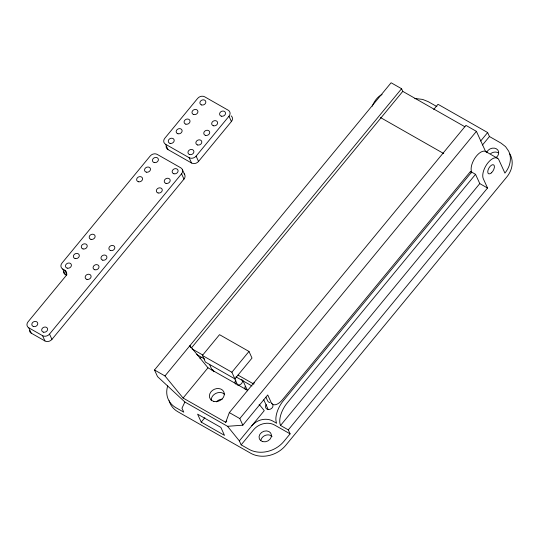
<?xml version="1.0" encoding="UTF-8"?>
<svg xmlns="http://www.w3.org/2000/svg" width="539" height="539" viewBox="0 0 539 539"><rect width="100%" height="100%" fill="white"/><g stroke="black" fill="none" stroke-linecap="round" stroke-linejoin="round"><path stroke-width="0.81" d="M464.955 126.786L402.781 91.374L401.575 88.726L391.105 82.763L154.504 369.983L164.974 375.946L183.078 398.031L225.726 422.327L229.338 412.604L465.939 125.385L476.409 131.348L485.727 151.796M253.687 383.862L254.246 382.367M154.504 369.983L157.523 376.606L184.89 402.006L181.966 408.198L183.779 412.173L176.024 407.754A25.589 21.034 -24.5 0 1 167.723 385.89M62.76 269.055L64.855 270.248A5.12 4.204 -24.5 0 1 65.623 276.238L28.041 321.85A5.12 4.204 -24.5 0 0 28.81 327.84L42.534 335.656A5.12 4.204 -24.5 0 0 49.527 334.086L181.555 173.807A5.12 4.204 -24.5 0 0 180.794 167.818L157.213 154.397A5.12 4.204 -24.5 0 0 150.226 155.966L61.998 263.066A5.12 4.204 -24.5 0 0 62.76 269.055L65.179 274.358L66.573 275.153M165.561 144.263L189.135 157.691A5.12 4.204 -24.5 0 0 196.122 156.121L229.001 116.215A5.12 4.204 -24.5 0 0 228.233 110.225L204.658 96.798A5.12 4.204 -24.5 0 0 197.672 98.367L164.793 138.28A5.12 4.204 -24.5 0 0 165.561 144.263L167.973 149.566L191.547 162.994A5.12 4.204 -24.5 0 0 198.541 161.424L231.413 121.518A5.12 4.204 -24.5 0 0 231.13 115.845M29.396 330.468A5.12 4.204 -24.5 0 0 31.222 333.142L44.953 340.958A5.12 4.204 -24.5 0 0 51.939 339.388L183.974 179.11A5.12 4.204 -24.5 0 0 184.102 173.821M164.974 375.946L401.575 88.726M191.621 347.709L402.781 91.374M202.401 355.45L219.521 334.665L248.991 351.448L252.009 358.078L234.889 378.863L205.42 362.08L202.401 355.45L231.871 372.233L234.889 378.863M200.003 358.637L201.074 357.337M183.078 398.031L207.98 367.8L189.876 345.708L190.786 347.695M433.733 109.484L438.012 104.29L487.647 132.554L489.452 136.529L501.088 143.158L505.575 146.655L508.695 151.21A25.589 21.034 -24.5 0 1 504.908 173.093L498.871 159.84A12.795 6.259 -60.3 0 0 488.064 162.663A12.795 6.259 -60.3 0 0 483.301 178.739L487.532 188.017L288.291 429.886L290.103 433.861L283.871 441.421A25.589 21.034 -24.5 0 1 248.924 449.27L241.162 444.857L239.356 440.882L227.539 426.302L184.89 402.006M231.871 372.233L248.991 351.448M201.229 422.111L197.604 414.154L220.869 427.407L224.493 435.357L201.229 422.111L204.86 417.698M225.726 422.327L226.791 421.04M227.539 426.302L242.826 425.19L239.808 418.567L476.409 131.348M242.826 425.19L267.735 394.959L271.238 402.646A13.307 6.515 -60.3 0 0 282.47 399.716L470.507 171.449A12.795 6.259 -60.3 0 0 471.558 172.844M480.687 141.002L487.647 132.554M482.499 144.978L489.452 136.529M239.356 440.882L264.258 410.644L259.124 404.311M241.162 444.857L253.62 429.738A15.355 12.619 -24.5 0 1 274.587 425.028L290.103 433.861M486.946 152.672A12.795 6.259 -60.3 0 0 476.099 156.451A12.795 6.259 -60.3 0 0 471.672 172.109L283.325 400.753A17.908 8.765 -60.3 0 0 276.655 423.256L272.781 421.053A15.355 12.619 -24.5 0 0 251.807 425.763M471.672 172.109L475.546 174.319L287.199 402.963A17.908 8.765 -60.3 0 0 280.536 425.466L288.291 429.886M280.536 425.466L479.777 183.597L475.546 174.319M436.913 106.607L428.188 101.642L422.643 99.425L416.411 98.65A25.589 21.034 -24.5 0 0 414.801 98.691M486.191 151.823L497.82 158.446M380.453 117.529L443.705 153.548M479.777 183.597L487.532 188.017M191.972 348.868L202.772 355.019M238.002 375.083L253.842 384.105M196.728 354.521L204.726 359.075M235.988 376.876L251.982 385.985M207.98 367.8L247.745 390.445M229.338 412.604L239.808 418.567M265.916 397.189L267.836 401.252A13.307 6.515 -60.3 0 0 270.012 402.566M229.001 116.215L231.413 121.518M196.122 156.121L198.541 161.424M189.135 157.691L191.547 162.994M182.31 169.428L184.729 174.73M181.555 173.807L183.974 179.11M263.773 399.83L268.24 409.633M242.759 380.251L247.569 390.809M234.627 378.418L237.376 384.448M209.658 364.762L212.406 370.792M64.855 270.248L66.924 274.789M49.527 334.086L51.939 339.388M42.534 335.656L44.953 340.958M28.81 327.84L31.222 333.142M65.179 274.358A5.12 4.204 -24.5 0 1 63.346 271.69M167.973 149.566A5.12 4.204 -24.5 0 1 166.12 146.338M372.281 106.183A12.795 6.259 -60.3 0 1 382.104 94.534M211.652 369.39A3.84 3.153 -24.5 0 1 213.855 371.721M509.773 153.797A25.589 21.034 -24.5 0 1 506.721 177.068L285.683 445.396A25.589 21.034 -24.5 0 1 250.729 453.252L177.836 411.729A25.589 21.034 -24.5 0 1 169.145 400.72M490.665 153.635A6.394 5.262 -24.5 0 1 498.231 152.8M260.916 440.309A6.394 5.262 -24.5 0 1 265.586 435.276A6.394 5.262 -24.5 0 1 272.074 436.489M245.562 389.697A3.84 3.153 -24.5 0 1 245.157 386.524M241.728 379.469A3.84 3.153 -24.5 0 1 241.634 383.431A3.84 3.153 -24.5 0 1 237.221 384.947M235.711 384.085A3.84 3.153 -24.5 0 1 235.812 380.123M271.575 403.374A3.84 3.153 -24.5 0 1 272.148 407.868A3.84 3.153 -24.5 0 1 266.906 409.04A3.84 3.153 -24.5 0 1 266.333 404.553M486.838 152.106A6.394 5.262 -24.5 0 1 496.419 148.825A6.394 5.262 -24.5 0 1 496.203 157.442M216.301 401.872A7.674 6.313 -24.5 0 1 222.176 399.123M211.254 400.706A7.674 6.313 -24.5 0 1 215.964 393.335A7.674 6.313 -24.5 0 1 224.682 394.42M154.215 162.569A3.072 2.527 -24.5 0 0 158.385 159.369A3.072 2.527 -24.5 0 0 153.655 158.17A3.072 2.527 -24.5 0 0 154.215 162.569M33.593 326.56A3.072 2.527 -24.5 0 0 37.757 323.36A3.072 2.527 -24.5 0 0 33.027 322.16A3.072 2.527 -24.5 0 0 33.593 326.56M43.443 332.172A3.072 2.527 -24.5 0 0 47.607 328.972A3.072 2.527 -24.5 0 0 42.877 327.773A3.072 2.527 -24.5 0 0 43.443 332.172M67.234 268.159A3.072 2.527 -24.5 0 0 71.404 264.959A3.072 2.527 -24.5 0 0 66.674 263.76A3.072 2.527 -24.5 0 0 67.234 268.159M138.402 181.764A3.072 2.527 -24.5 0 0 142.572 178.564A3.072 2.527 -24.5 0 0 137.843 177.365A3.072 2.527 -24.5 0 0 138.402 181.764M201.66 104.97A3.072 2.527 -24.5 0 0 205.831 101.77A3.072 2.527 -24.5 0 0 201.101 100.571A3.072 2.527 -24.5 0 0 201.66 104.97M205.541 135.39A3.072 2.527 -24.5 0 0 209.711 132.19A3.072 2.527 -24.5 0 0 204.982 130.99A3.072 2.527 -24.5 0 0 205.541 135.39M197.638 144.984A3.072 2.527 -24.5 0 0 201.802 141.791A3.072 2.527 -24.5 0 0 197.072 140.585A3.072 2.527 -24.5 0 0 197.638 144.984M189.728 154.585A3.072 2.527 -24.5 0 0 193.899 151.385A3.072 2.527 -24.5 0 0 189.169 150.186A3.072 2.527 -24.5 0 0 189.728 154.585M213.451 125.789A3.072 2.527 -24.5 0 0 217.621 122.589A3.072 2.527 -24.5 0 0 212.892 121.39A3.072 2.527 -24.5 0 0 213.451 125.789M221.361 116.188A3.072 2.527 -24.5 0 0 225.524 112.988A3.072 2.527 -24.5 0 0 220.795 111.789A3.072 2.527 -24.5 0 0 221.361 116.188M193.757 114.571A3.072 2.527 -24.5 0 0 197.921 111.371A3.072 2.527 -24.5 0 0 193.191 110.172A3.072 2.527 -24.5 0 0 193.757 114.571M185.847 124.172A3.072 2.527 -24.5 0 0 190.018 120.972A3.072 2.527 -24.5 0 0 185.288 119.773A3.072 2.527 -24.5 0 0 185.847 124.172M177.937 133.766A3.072 2.527 -24.5 0 0 182.108 130.566A3.072 2.527 -24.5 0 0 177.378 129.367A3.072 2.527 -24.5 0 0 177.937 133.766M170.034 143.367A3.072 2.527 -24.5 0 0 174.198 140.167A3.072 2.527 -24.5 0 0 169.468 138.968A3.072 2.527 -24.5 0 0 170.034 143.367M173.915 173.787A3.072 2.527 -24.5 0 0 178.086 170.587A3.072 2.527 -24.5 0 0 173.356 169.387A3.072 2.527 -24.5 0 0 173.915 173.787M158.102 192.982A3.072 2.527 -24.5 0 0 162.266 189.782A3.072 2.527 -24.5 0 0 157.536 188.583A3.072 2.527 -24.5 0 0 158.102 192.982M146.312 172.163A3.072 2.527 -24.5 0 0 150.475 168.963A3.072 2.527 -24.5 0 0 145.746 167.764A3.072 2.527 -24.5 0 0 146.312 172.163M86.934 279.377A3.072 2.527 -24.5 0 0 91.098 276.177A3.072 2.527 -24.5 0 0 86.368 274.978A3.072 2.527 -24.5 0 0 86.934 279.377M94.837 269.776A3.072 2.527 -24.5 0 0 99.008 266.576A3.072 2.527 -24.5 0 0 94.278 265.377A3.072 2.527 -24.5 0 0 94.837 269.776M102.747 260.175A3.072 2.527 -24.5 0 0 106.917 256.975A3.072 2.527 -24.5 0 0 102.188 255.776A3.072 2.527 -24.5 0 0 102.747 260.175M110.657 250.581A3.072 2.527 -24.5 0 0 114.82 247.381A3.072 2.527 -24.5 0 0 110.091 246.182A3.072 2.527 -24.5 0 0 110.657 250.581M83.046 248.957A3.072 2.527 -24.5 0 0 87.217 245.757A3.072 2.527 -24.5 0 0 82.487 244.558A3.072 2.527 -24.5 0 0 83.046 248.957M90.956 239.356A3.072 2.527 -24.5 0 0 95.127 236.163A3.072 2.527 -24.5 0 0 90.397 234.957A3.072 2.527 -24.5 0 0 90.956 239.356M75.143 258.558A3.072 2.527 -24.5 0 0 79.307 255.358A3.072 2.527 -24.5 0 0 74.577 254.159A3.072 2.527 -24.5 0 0 75.143 258.558M166.005 183.381A3.072 2.527 -24.5 0 0 170.176 180.181A3.072 2.527 -24.5 0 0 165.446 178.982A3.072 2.527 -24.5 0 0 166.005 183.381M491.447 172.83A5.12 2.506 -60.3 0 0 493.778 164.954A5.12 2.506 -60.3 0 0 488.031 170.088A5.12 2.506 -60.3 0 0 491.447 172.83M262.749 441.643A6.394 5.262 -24.5 0 0 271.427 434.973A6.394 5.262 -24.5 0 0 261.577 432.473A6.394 5.262 -24.5 0 0 262.749 441.643M213.848 401.393A7.674 6.313 -24.5 0 0 224.271 393.396A7.674 6.313 -24.5 0 0 212.447 390.398A7.674 6.313 -24.5 0 0 213.848 401.393"/></g></svg>
